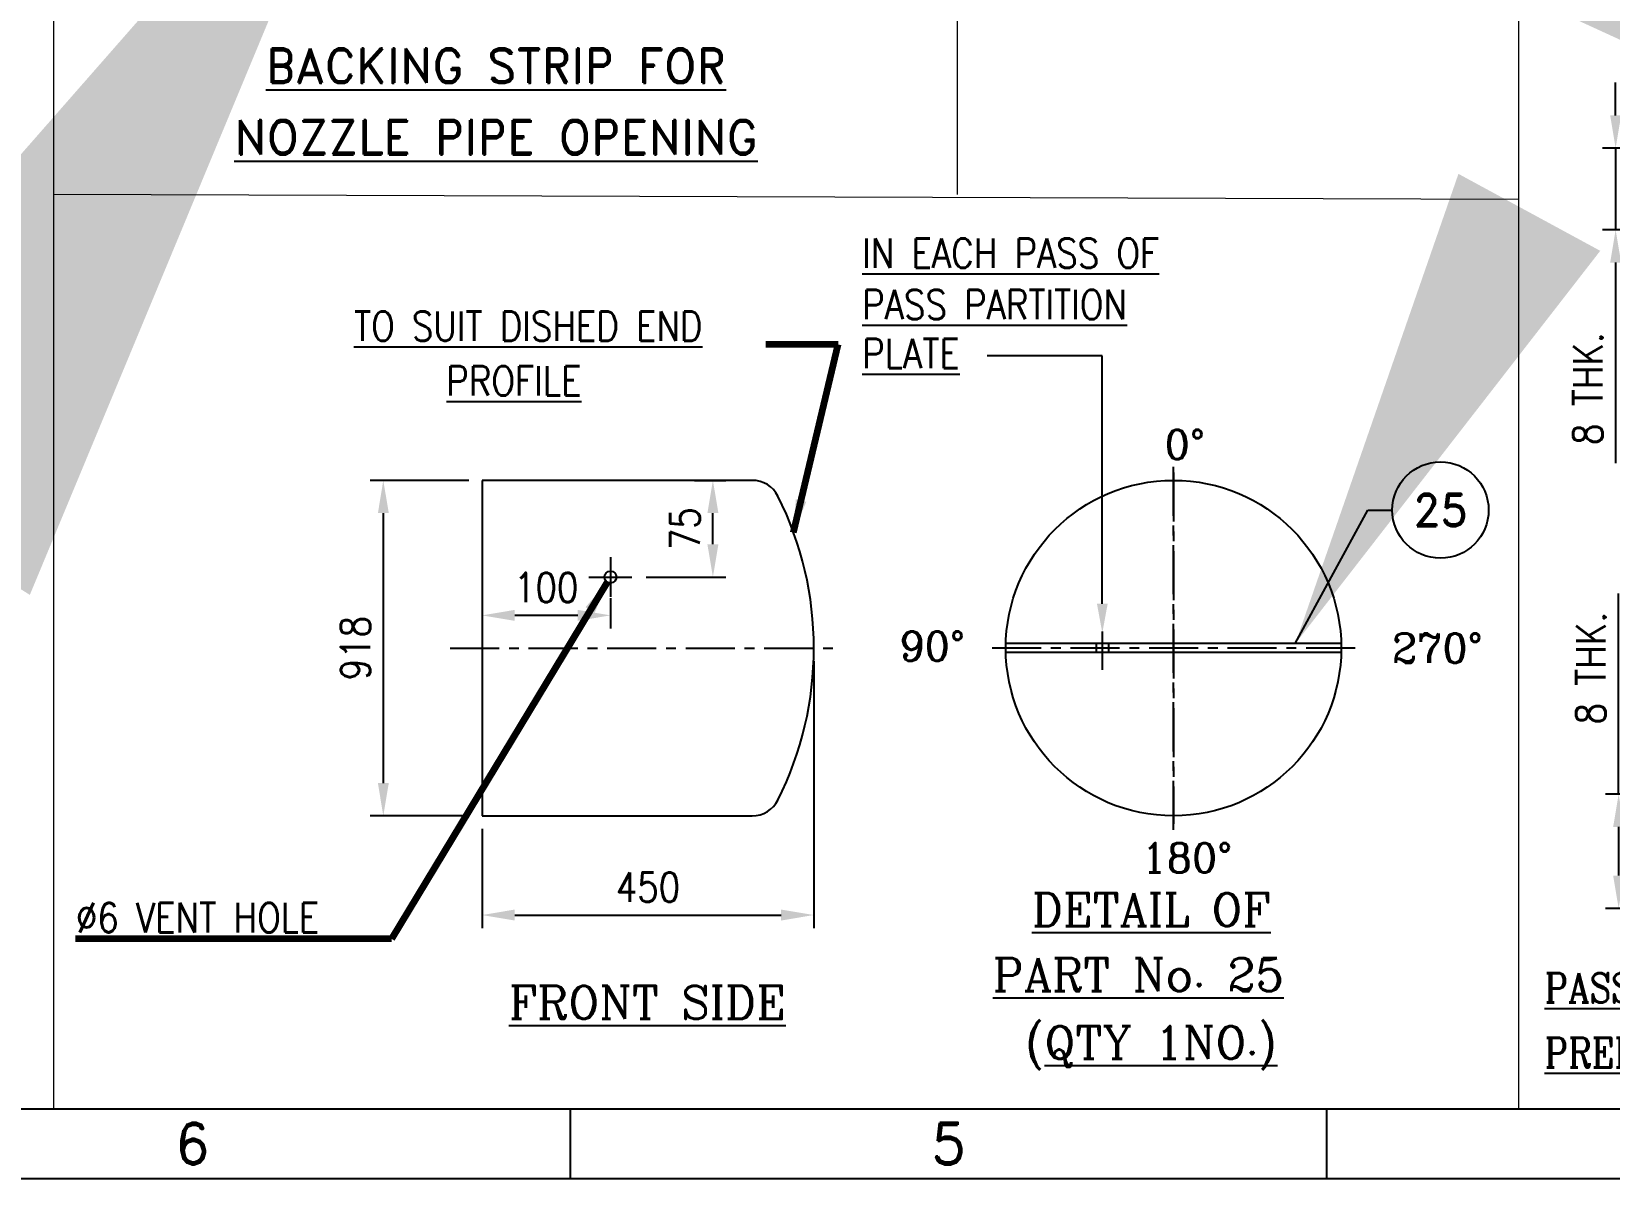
# Model space of a CAD drawing. Header units: millimetres. Extents: x 10144 to 11200, y -168 to 270.
# Drawn here: x 10407.9 to 10528.5, y -167.8 to -80.1 of the extents above; entities that cross this region are included whole.
import ezdxf
from ezdxf.enums import TextEntityAlignment as Align

# ---------------------------------------------------------------- set-up
doc = ezdxf.new("R2010")
doc.units = ezdxf.units.MM
doc.header["$LTSCALE"] = 3
for name, pattern in [('CENTER', [2, 1.25, -0.25, 0.25, -0.25]), ('HIDDEN', [9.525, 6.35, -3.175]), ('PHANTOM', [63.5, 31.75, -6.35, 6.35, -6.35, 6.35, -6.35])]:
    doc.linetypes.add(name, pattern=pattern)
doc.layers.get('0').update_dxf_attribs({"color": 5})
for name, color, linetype in [('BOD', 7, 'Continuous'), ('CEN', 1, 'CENTER'), ('DIM', 6, 'Continuous'), ('exit', 1, 'PHANTOM'), ('Hid', 4, 'HIDDEN'), ('TEXT', 5, 'Continuous'), ('Vessel', 5, 'Continuous')]:
    doc.layers.add(name, color=color, linetype=linetype)
doc.layers.add('E_Equipment', color=5, linetype='Continuous', lineweight=13)
doc.styles.add('BEV0', font='verdana.ttf', dxfattribs={"height": 4})
doc.styles.add('BEV00', font='romans.shx')
doc.styles.add('ISOCP3', font='isocp3.shx')
doc.styles.add('ROMANC', font='ROMANC')
doc.styles.add('ROMAND', font='romand')
doc.styles.add('ROMANS', font='ROMANS.shx', dxfattribs={"width": 0.85})
doc.dimstyles.new('111', dxfattribs={"dimscale": 40, "dimtxt": 2.5, "dimasz": 2.5, "dimexe": 1, "dimexo": 1, "dimgap": 1, "dimtad": 1, "dimdec": 0, "dimzin": 0, "dimdsep": 46, "dimtxsty": 'ROMANS', "dimcen": 1, "dimclrd": 6, "dimclre": 6, "dimclrt": 5, "dimadec": 0, "dimazin": 0, "dimtfac": 1, "dimtdec": 0, "dimtmove": 0, "dimatfit": 3, "dimfxl": 1, "dimtolj": 1, "dimtzin": 0, "dimlwd": -1, "dimlwe": -1, "dimarcsym": 0})
doc.dimstyles.new('123', dxfattribs={"dimscale": 30, "dimtxt": 2.5, "dimasz": 2.5, "dimexe": 1, "dimexo": 1, "dimgap": 1, "dimtad": 1, "dimdec": 0, "dimzin": 0, "dimdsep": 46, "dimtxsty": 'ROMANS', "dimcen": 1, "dimclrd": 6, "dimclre": 6, "dimclrt": 5, "dimadec": 0, "dimazin": 0, "dimtfac": 1, "dimtdec": 0, "dimtmove": 0, "dimatfit": 3, "dimfxl": 1, "dimtolj": 1, "dimtzin": 0, "dimlwd": -1, "dimlwe": -1, "dimarcsym": 0})
doc.dimstyles.new('MEGA_STD', dxfattribs={"dimtxt": 2.5, "dimasz": 2.5, "dimexe": 1, "dimexo": 1, "dimgap": 1, "dimtad": 1, "dimdec": 1, "dimdsep": 46, "dimtxsty": 'ISOCP3', "dimcen": 1, "dimclrd": 6, "dimclre": 6, "dimclrt": 5, "dimadec": 0, "dimazin": 0, "dimtfac": 1, "dimtdec": 1, "dimtmove": 0, "dimatfit": 3, "dimfxl": 1, "dimtolj": 1, "dimarcsym": 0})
doc.dimstyles.new('MEGA_STD$0', dxfattribs={"dimtxt": 2.5, "dimasz": 2.5, "dimexe": 1, "dimexo": 1, "dimgap": 1, "dimtad": 1, "dimdec": 1, "dimdsep": 46, "dimtxsty": 'ISOCP3', "dimcen": 1, "dimclrd": 6, "dimclre": 6, "dimclrt": 5, "dimadec": 0, "dimazin": 0, "dimtfac": 1, "dimtdec": 1, "dimtmove": 0, "dimatfit": 3, "dimfxl": 1, "dimtolj": 1, "dimarcsym": 0})

# ---------------------------------------------------------------- blocks, each defined once
blk = doc.blocks.new('A$C62B60EB5')
at = {"linetype": 'Continuous'}
blk.add_lwpolyline([(588.69, 5.31), (588.69, 414.69), (21.25, 414.69), (21.25, 5.31)], close=True, dxfattribs=at)
at = {"layer": 'BOD', "linetype": 'Continuous'}
for p, q in [((304.97, 0), (304.97, 5.31)), ((304.97, 0), (304.97, 5.31)), ((362.78, 0), (362.78, 5.31))]:
    blk.add_line(p, q, dxfattribs=at)
at = {"layer": 'BOD', "color": 1, "linetype": 'Continuous'}
blk.add_lwpolyline([(594, 420), (0, 420), (0, 0), (594, 0)], close=True, dxfattribs=at)
at = {"layer": 'Hid', "color": 5, "style": 'BEV0'}
for tag, p in [('TITLE', (510.45, 49.46)), ('CUSTOMER', (510.45, 42.89)), ('PROJECTNO', (510.45, 36.33))]:
    blk.add_attdef(tag, text='', height=2.92, dxfattribs=at).set_placement(p, align=Align.MIDDLE_LEFT)
at = {"layer": 'Hid', "color": 0, "style": 'BEV00'}
for tag, p in [('DRAWN', (473.39, 30.27)), ('CHECKED', (473.39, 24.72)), ('APPROVED', (473.39, 19.18)), ('DATE', (473.39, 13.63)), ('SCALE', (473.39, 8.09))]:
    blk.add_attdef(tag, text='', height=1.82, dxfattribs=at).set_placement(p, align=Align.MIDDLE_LEFT)
at = {"layer": 'Hid', "color": 1, "style": 'BEV0'}
blk.add_attdef('DWG', text='', height=2.92, dxfattribs=at).set_placement((517.9, 9.24), align=Align.MIDDLE_LEFT)
blk.add_attdef('0', text='', height=2.92, dxfattribs=at).set_placement((574.82, 9.24), align=Align.MIDDLE_CENTER)
at = {"layer": 'TEXT', "color": 7, "linetype": 'Continuous', "style": 'ROMAND'}
for s, p in [('6', (276.07, 2.66)), ('5', (333.87, 2.66))]:
    blk.add_text(s, height=3.19, dxfattribs=at).set_placement(p, align=Align.MIDDLE)
blk = doc.blocks.new('*D2841')
at = {"layer": 'Defpoints', "color": 0}
for p in [(10442.32, -114.43), (10434.77, -140.07), (10442.32, -140.07)]:
    blk.add_point(p, dxfattribs=at)
at = {"layer": 'E_Equipment', "color": 6, "linetype": 'ByBlock', "lineweight": -2}
for p, q in [((10441.32, -114.43), (10433.77, -114.43)), ((10434.77, -116.93), (10434.77, -137.57)), ((10441.32, -140.07), (10433.77, -140.07))]:
    blk.add_line(p, q, dxfattribs=at)
at = {"layer": 'E_Equipment', "color": 6}
for points in [[(10435.19, -116.93), (10434.36, -116.93), (10434.77, -114.43)], [(10434.36, -137.57), (10435.19, -137.57), (10434.77, -140.07)]]:
    blk.add_solid(points, dxfattribs=at)
at = {"layer": 'E_Equipment', "color": 5, "insert": (10432.65, -127.25), "char_height": 2.25, "attachment_point": 5, "rotation": 90, "style": 'ROMANS'}
blk.add_mtext('\\A1;918', dxfattribs=at)
blk = doc.blocks.new('*D2842')
at = {"layer": 'Defpoints', "color": 0}
for p in [(10467.67, -127.25), (10442.32, -140.07), (10467.67, -147.65)]:
    blk.add_point(p, dxfattribs=at)
at = {"layer": 'E_Equipment', "color": 6, "linetype": 'ByBlock', "lineweight": -2}
for p, q in [((10467.67, -128.25), (10467.67, -148.65)), ((10442.32, -141.07), (10442.32, -148.65)), ((10444.82, -147.65), (10465.17, -147.65))]:
    blk.add_line(p, q, dxfattribs=at)
at = {"layer": 'E_Equipment', "color": 6}
for points in [[(10444.82, -147.23), (10444.82, -148.07), (10442.32, -147.65)], [(10465.17, -148.07), (10465.17, -147.23), (10467.67, -147.65)]]:
    blk.add_solid(points, dxfattribs=at)
at = {"layer": 'E_Equipment', "color": 5, "insert": (10455, -145.52), "char_height": 2.25, "attachment_point": 5, "style": 'ROMANS'}
blk.add_mtext('\\A1;450', dxfattribs=at)
blk = doc.blocks.new('*D2843')
at = {"layer": 'Defpoints', "color": 0}
for p in [(10452.13, -122.44), (10442.32, -123.75), (10442.32, -124.75)]:
    blk.add_point(p, dxfattribs=at)
at = {"layer": 'E_Equipment', "color": 6, "linetype": 'ByBlock', "lineweight": -2}
for p, q in [((10452.13, -123.44), (10452.13, -125.75)), ((10442.32, -124.75), (10442.32, -125.75)), ((10449.63, -124.75), (10444.82, -124.75))]:
    blk.add_line(p, q, dxfattribs=at)
at = {"layer": 'E_Equipment', "color": 6}
for points in [[(10444.82, -124.33), (10444.82, -125.17), (10442.32, -124.75)], [(10449.63, -125.17), (10449.63, -124.33), (10452.13, -124.75)]]:
    blk.add_solid(points, dxfattribs=at)
at = {"layer": 'E_Equipment', "color": 5, "insert": (10447.22, -122.62), "char_height": 2.25, "attachment_point": 5, "style": 'ROMANS'}
blk.add_mtext('\\A1;100 ', dxfattribs=at)
blk = doc.blocks.new('*D2844')
at = {"layer": 'Defpoints', "color": 0}
for p in [(10457.56, -114.43), (10459.96, -114.43), (10453.86, -121.82)]:
    blk.add_point(p, dxfattribs=at)
at = {"layer": 'E_Equipment', "color": 6, "linetype": 'ByBlock', "lineweight": -2}
for p, q in [((10458.56, -114.43), (10460.96, -114.43)), ((10459.96, -119.32), (10459.96, -116.93)), ((10454.86, -121.82), (10460.96, -121.82))]:
    blk.add_line(p, q, dxfattribs=at)
at = {"layer": 'E_Equipment', "color": 6}
for points in [[(10460.38, -116.93), (10459.54, -116.93), (10459.96, -114.43)], [(10459.54, -119.32), (10460.38, -119.32), (10459.96, -121.82)]]:
    blk.add_solid(points, dxfattribs=at)
at = {"layer": 'E_Equipment', "color": 5, "insert": (10457.83, -118.13), "char_height": 2.25, "attachment_point": 5, "rotation": 90, "style": 'ROMANS'}
blk.add_mtext('\\A1;75 ', dxfattribs=at)
blk = doc.blocks.new('PNO')
at = {"color": 6}
blk.add_circle((4.5, 0), 4.5, dxfattribs=at)
at = {"layer": 'TEXT', "style": 'ROMAND'}
blk.add_attdef('NO', text='', height=3, dxfattribs=at).set_placement((4.5, 0), align=Align.MIDDLE)
blk = doc.blocks.new('*D3009')
at = {"layer": 'Defpoints', "color": 0}
for p in [(10535.49, -89.04), (10528.95, -95.29), (10535.49, -95.29)]:
    blk.add_point(p, dxfattribs=at)
at = {"layer": 'E_Equipment', "color": 6, "linetype": 'ByBlock', "lineweight": -2}
for p, q in [((10528.95, -86.54), (10528.95, -84.04)), ((10534.49, -89.04), (10527.95, -89.04)), ((10528.95, -89.04), (10528.95, -95.29)), ((10534.49, -95.29), (10527.95, -95.29)), ((10528.95, -97.79), (10528.95, -113.11))]:
    blk.add_line(p, q, dxfattribs=at)
at = {"layer": 'E_Equipment', "color": 6}
for points in [[(10528.53, -86.54), (10529.37, -86.54), (10528.95, -89.04)], [(10529.37, -97.79), (10528.53, -97.79), (10528.95, -95.29)]]:
    blk.add_solid(points, dxfattribs=at)
at = {"layer": 'E_Equipment', "color": 5, "insert": (10526.83, -107.42), "char_height": 2.25, "attachment_point": 5, "rotation": 90, "style": 'ROMANS'}
blk.add_mtext('\\A1;8 THK.', dxfattribs=at)
blk = doc.blocks.new('*D3013')
at = {"layer": 'Defpoints', "color": 0}
for p in [(10535.27, -138.41), (10529.18, -147.14), (10535.27, -147.14)]:
    blk.add_point(p, dxfattribs=at)
at = {"layer": 'E_Equipment', "color": 6, "linetype": 'ByBlock', "lineweight": -2}
for p, q in [((10529.18, -138.41), (10529.18, -123.09)), ((10534.27, -138.41), (10528.18, -138.41)), ((10529.18, -140.91), (10529.18, -144.64)), ((10534.27, -147.14), (10528.18, -147.14))]:
    blk.add_line(p, q, dxfattribs=at)
at = {"layer": 'E_Equipment', "color": 6}
for points in [[(10529.59, -140.91), (10528.76, -140.91), (10529.18, -138.41)], [(10528.76, -144.64), (10529.59, -144.64), (10529.18, -147.14)]]:
    blk.add_solid(points, dxfattribs=at)
at = {"layer": 'E_Equipment', "color": 5, "insert": (10527.05, -128.78), "char_height": 2.25, "attachment_point": 5, "rotation": 90, "style": 'ROMANS'}
blk.add_mtext('\\A1;8 THK.', dxfattribs=at)

msp = doc.modelspace()

# ---------------------------------------------------------------- linework, layer by layer
at = {"color": 6}
for p, q in [((10489.72, -104.92), (10480.91, -104.92)), ((10489.72, -123.86), (10489.72, -104.92))]:
    msp.add_line(p, q, dxfattribs=at)
for p, q in [((10442.32, -114.43), (10442.32, -140.07)), ((10507.97, -126.91), (10482.34, -126.91)), ((10507.97, -127.59), (10482.34, -127.59))]:
    msp.add_line(p, q)
msp.add_lwpolyline([(10442.32, -140.07), (10462.97, -140.07, 0.283807), (10464.93, -138.86, 0.236599), (10464.93, -115.64, 0.283807), (10462.97, -114.43), (10442.32, -114.43)], format="xyb")
msp.add_circle((10452.13, -121.82), 0.46)
msp.add_solid([(10490.13, -123.86), (10489.31, -123.86), (10489.72, -126.09)], dxfattribs=at)
at = {"layer": 'CEN'}
for p, q in [((10495.16, -141.14), (10495.16, -113.37)), ((10495.16, -113.83), (10495.16, -140.67)), ((10452.13, -120.3), (10452.13, -123.34)), ((10450.48, -121.82), (10453.77, -121.82)), ((10489.72, -125.97), (10489.72, -128.92)), ((10439.88, -127.25), (10469.26, -127.25)), ((10509.04, -127.25), (10481.27, -127.25))]:
    msp.add_line(p, q, dxfattribs=at)
at = {"layer": 'DIM'}
for p, q in [((10489.26, -126.91), (10489.26, -127.59)), ((10490.18, -126.91), (10490.18, -127.59))]:
    msp.add_line(p, q, dxfattribs=at)
at = {"layer": 'E_Equipment'}
for p, q in [((10409.57, 138.37), (10409.57, -162.47)), ((10478.62, 32.02), (10478.62, -92.59)), ((10521.52, -63.06), (10521.52, -162.47)), ((10521.52, -92.96), (10409.57, -92.59))]:
    msp.add_line(p, q, dxfattribs=at)
at = {"layer": 'exit', "color": 5}
msp.add_circle((10495.16, -127.25), 12.82, dxfattribs=at)

# ---------------------------------------------------------------- block references
msp.add_blockref('A$C62B60EB5', (10144.11, -167.78))
at = {"layer": 'Vessel', "xscale": 0.8181818181818697, "yscale": 0.8181818181818697, "zscale": 0.8181818181818697}
msp.add_blockref('PNO', (10511.88, -116.7), dxfattribs=at).add_auto_attribs({'NO': '25'})

# ---------------------------------------------------------------- texts
at = {"color": 5, "style": 'ROMANS', "width": 0.85}
for s, p in [('%%UIN EACH PASS OF', (10471.37, -97.07)), ('%%UPASS PARTITION', (10471.37, -101)), ('%%uTO SUIT DISHED END', (10432.53, -102.64)), ('%%UPLATE', (10471.37, -104.74)), ('%%uPROFILE', (10439.59, -106.83)), ('%%C6 VENT HOLE', (10411.28, -147.85))]:
    msp.add_text(s, height=2.25, dxfattribs=at).set_placement(p, align=Align.MIDDLE_LEFT)
at = {"layer": 'TEXT', "style": 'ROMAND'}
for s, p in [('%%UBACKING STRIP FOR', (10443.38, -82.75)), ('%%UNOZZLE PIPE OPENING', (10443.38, -88.21))]:
    msp.add_text(s, height=2.6297, dxfattribs=at).set_placement(p, align=Align.MIDDLE)
at = {"layer": 'TEXT', "style": 'ROMANC'}
for s, p in [('0%%D', (10494.48, -112.82)), ('90%%D', (10474.21, -128.23)), ('270%%D', (10511.85, -128.38)), ('180%%D', (10492.71, -144.4))]:
    msp.add_text(s, height=2.25, dxfattribs=at).set_placement(p)
at = {"layer": 'TEXT', "ltscale": 0.9, "style": 'ROMANC'}
for s, p in [('%%UDETAIL OF', (10484.34, -148.49)), ('%%UPART No. 25', (10481.35, -153.47)), ('%%UFRONT SIDE', (10444.37, -155.59)), ('(%%UQTY 1NO.)', (10483.78, -158.65))]:
    msp.add_text(s, height=2.52, dxfattribs=at).set_placement(p)
at = {"layer": 'TEXT', "ltscale": 0.9, "style": 'ROMANC', "width": 0.85}
for s, p in [('%%UPASS PARTITION PLATE EDGE', (10523.52, -154.34)), ('%%UPREPARATION DETAILS', (10523.52, -159.29))]:
    msp.add_text(s, height=2.25, dxfattribs=at).set_placement(p)

# ---------------------------------------------------------------- dimensions: what is measured, and where the dimension line sits
at = {"layer": 'E_Equipment'}
for base, p1, p2, angle, text, picture, middle in [((10528.95, -95.29), (10535.49, -89.04), (10535.49, -95.29), 90, '8 THK.', '*D3009', (10528.95, -107.42)), ((10459.96, -114.43), (10453.86, -121.82), (10457.56, -114.43), 270, '75 ', '*D2844', (10459.96, -118.13)), ((10529.18, -147.14), (10535.27, -138.41), (10535.27, -147.14), 90, '8 THK.', '*D3013', (10529.18, -128.78))]:
    dim = msp.add_linear_dim(base=base, p1=p1, p2=p2, angle=angle, text=text, dimstyle='MEGA_STD$0', override={"dimtxt": 2.25, "dimtxsty": 'ROMANS', "dimfxl": 2, "dimarcsym": 1}, dxfattribs=at)
    dim.commit()
    dim.dimension.update_dxf_attribs({"geometry": picture, "text_midpoint": middle, "dimtype": 160})
for base, p1, p2, angle, text, picture, middle in [((10434.77, -140.07), (10442.32, -114.43), (10442.32, -140.07), 90, '918', '*D2841', (10432.65, -127.25)), ((10442.32, -124.75), (10452.13, -122.44), (10442.32, -123.75), 180, '100 ', '*D2843', (10447.22, -122.62))]:
    dim = msp.add_linear_dim(base=base, p1=p1, p2=p2, angle=angle, text=text, dimstyle='MEGA_STD$0', override={"dimtxt": 2.25, "dimtxsty": 'ROMANS', "dimfxl": 2, "dimarcsym": 1}, dxfattribs=at)
    dim.commit()
    dim.dimension.update_dxf_attribs({"geometry": picture, "text_midpoint": middle})
dim = msp.add_linear_dim(base=(10467.67, -147.65), p1=(10442.32, -140.07), p2=(10467.67, -127.25), text='450', dimstyle='MEGA_STD$0', override={"dimtxt": 2.25, "dimtxsty": 'ROMANS', "dimfxl": 2, "dimarcsym": 1}, dxfattribs=at)
dim.commit()
dim.dimension.update_dxf_attribs({"geometry": '*D2842', "text_midpoint": (10455, -145.52)})

# ---------------------------------------------------------------- leaders
for points, dimstyle, override in [([(10435, -57.68), (10428.79, -67.65), (10417.02, -67.65)], '111', {"dimscale": 28, "dimtxt": 2.25, "dimasz": 2.5, "dimgap": 1, "dimtad": 0, "dimtxsty": 'ROMANS', "dimclrd": 6, "dimlwd": 65535}), ([(10549.64, -90.1), (10532.06, -78.25)], '123', {"dimscale": 15}), ([(10504.47, -126.91), (10510.01, -116.7), (10511.88, -116.7)], '123', {"dimscale": 15})]:
    msp.add_leader(points, dimstyle=dimstyle, override=override)
for points, override in [([(10466.12, -118.41), (10469.53, -104.04), (10464, -104.04)], {"dimscale": 1, "dimtxt": 2.25, "dimasz": 2.5, "dimgap": 1, "dimtad": 0, "dimtxsty": 'ROMANS', "dimclrd": 6, "dimlwd": 65534}), ([(10451.87, -122.2), (10435.4, -149.46), (10411.26, -149.46)], {"dimscale": 1, "dimtxt": 2.25, "dimasz": 2.5, "dimgap": 1, "dimtad": 0, "dimtxsty": 'ROMANS', "dimclrd": 6, "dimlwd": 65534, "dimarcsym": 1})]:
    msp.add_leader(points, dimstyle='MEGA_STD', override=override, dxfattribs=at)

doc.saveas('drawing.dxf')
